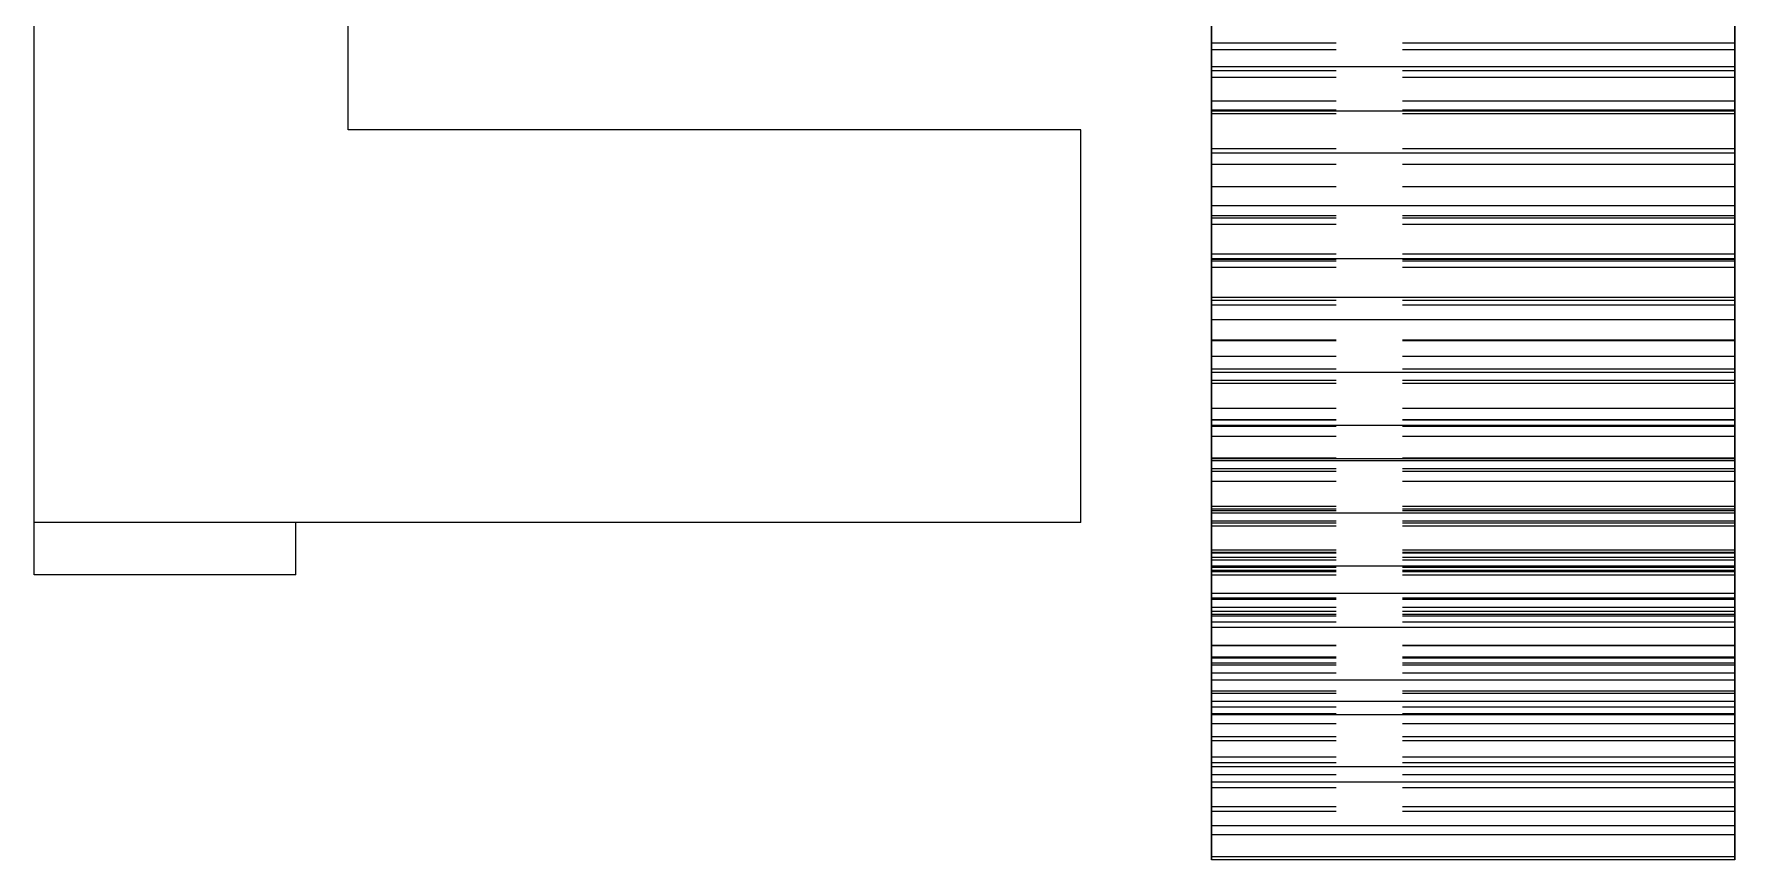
# Model space of a CAD drawing. Header units: millimetres. Extents: x -30 to 157, y -46 to 88.
# Drawn here: x 60.31 to 66.81, y -23.99 to -20.84 of the extents above; entities that cross this region are included whole.
import ezdxf

# ---------------------------------------------------------------- set-up
doc = ezdxf.new("R2010")
doc.units = ezdxf.units.MM
doc.linetypes.add('DASHED', pattern=[1.524, 1.27, -0.254])
doc.layers.add('HIDDEN', color=8, linetype='DASHED')
doc.layers.add('VISIBLE', color=7, linetype='CONTINUOUS')

msp = doc.modelspace()

# ---------------------------------------------------------------- linework, layer by layer
at = {"layer": 'HIDDEN'}
for points in [[(60.30936, -22.70207), (60.30936, -17.70207)], [(61.50936, -21.20207), (61.50936, -19.20207)], [(64.80936, -20.89648), (64.80936, -20.70207)], [(64.80936, -20.70207), (64.80936, -20.89648)], [(66.80936, -20.89648), (66.80936, -20.70207)], [(66.80936, -20.70207), (66.80936, -20.89648)], [(64.80936, -20.7377), (64.80936, -20.87124)], [(64.80936, -20.87124), (64.80936, -20.7377)], [(64.80936, -20.76019), (64.80936, -20.96178)], [(66.80936, -20.7377), (66.80936, -20.87124)], [(66.80936, -20.87124), (66.80936, -20.7377)], [(66.80936, -20.76019), (66.80936, -20.96178)], [(64.80936, -20.87124), (64.80936, -21.00221)], [(64.80936, -21.00221), (64.80936, -20.87124)], [(66.80936, -20.87124), (64.80936, -20.87124)], [(66.80936, -20.87124), (64.80936, -20.87124)], [(64.80936, -21.0932), (64.80936, -20.89648)], [(64.80936, -20.89648), (64.80936, -21.0932)], [(66.80936, -20.89648), (64.80936, -20.89648)], [(66.80936, -20.89648), (64.80936, -20.89648)], [(66.80936, -20.87124), (66.80936, -21.00221)], [(66.80936, -21.00221), (66.80936, -20.87124)], [(66.80936, -21.0932), (66.80936, -20.89648)], [(66.80936, -20.89648), (66.80936, -21.0932)], [(64.80936, -20.96178), (64.80936, -21.13069)], [(66.80936, -20.96178), (64.80936, -20.96178)], [(64.80936, -20.97704), (64.80936, -21.12746)], [(64.80936, -21.14092), (64.80936, -20.97704)], [(64.80936, -20.97704), (64.80936, -21.14092)], [(64.80936, -21.12746), (64.80936, -20.97704)], [(66.80936, -20.97704), (64.80936, -20.97704)], [(66.80936, -20.97704), (64.80936, -20.97704)], [(66.80936, -20.96178), (66.80936, -21.13069)], [(66.80936, -20.97704), (66.80936, -21.12746)], [(66.80936, -21.14092), (66.80936, -20.97704)], [(66.80936, -20.97704), (66.80936, -21.14092)], [(66.80936, -21.12746), (66.80936, -20.97704)], [(64.80936, -21.00221), (64.80936, -21.13069)], [(64.80936, -21.13069), (64.80936, -21.00221)], [(66.80936, -21.00221), (64.80936, -21.00221)], [(66.80936, -21.00221), (64.80936, -21.00221)], [(66.80936, -21.00221), (66.80936, -21.13069)], [(66.80936, -21.13069), (66.80936, -21.00221)], [(64.80936, -21.13069), (64.80936, -21.0932)], [(64.80936, -21.0932), (64.80936, -21.29206)], [(66.80936, -21.0932), (64.80936, -21.0932)], [(66.80936, -21.0932), (64.80936, -21.0932)], [(66.80936, -21.13069), (66.80936, -21.0932)], [(66.80936, -21.0932), (66.80936, -21.29206)], [(64.80936, -21.12746), (64.80936, -21.27534)], [(64.80936, -21.27534), (64.80936, -21.12746)], [(66.80936, -21.12746), (64.80936, -21.12746)], [(66.80936, -21.12746), (64.80936, -21.12746)], [(66.80936, -21.13069), (64.80936, -21.13069)], [(64.80936, -21.33471), (64.80936, -21.14092)], [(64.80936, -21.14092), (64.80936, -21.33471)], [(66.80936, -21.14092), (64.80936, -21.14092)], [(66.80936, -21.14092), (64.80936, -21.14092)], [(66.80936, -21.12746), (66.80936, -21.27534)], [(66.80936, -21.27534), (66.80936, -21.12746)], [(66.80936, -21.33471), (66.80936, -21.14092)], [(66.80936, -21.14092), (66.80936, -21.33471)], [(64.30936, -21.20207), (61.50936, -21.20207)], [(64.30936, -22.70207), (64.30936, -21.20207)], [(64.80936, -21.27534), (64.80936, -21.42082)], [(64.80936, -21.42082), (64.80936, -21.27534)], [(66.80936, -21.27534), (64.80936, -21.27534)], [(66.80936, -21.27534), (64.80936, -21.27534)], [(64.80936, -21.29206), (64.80936, -21.4929)], [(66.80936, -21.29206), (64.80936, -21.29206)], [(66.80936, -21.27534), (66.80936, -21.42082)], [(66.80936, -21.42082), (66.80936, -21.27534)], [(66.80936, -21.29206), (66.80936, -21.4929)], [(64.80936, -21.53064), (64.80936, -21.33471)], [(64.80936, -21.33471), (64.80936, -21.53064)], [(66.80936, -21.33471), (64.80936, -21.33471)], [(66.80936, -21.33471), (64.80936, -21.33471)], [(66.80936, -21.53064), (66.80936, -21.33471)], [(66.80936, -21.33471), (66.80936, -21.53064)], [(64.80936, -21.42082), (64.80936, -21.56398)], [(64.80936, -21.56398), (64.80936, -21.42082)], [(66.80936, -21.42082), (64.80936, -21.42082)], [(66.80936, -21.42082), (64.80936, -21.42082)], [(66.80936, -21.42082), (66.80936, -21.56398)], [(66.80936, -21.56398), (66.80936, -21.42082)], [(64.80936, -21.4929), (64.80936, -21.69563)], [(66.80936, -21.4929), (64.80936, -21.4929)], [(66.80936, -21.4929), (66.80936, -21.69563)], [(64.80936, -21.72854), (64.80936, -21.53064)], [(64.80936, -21.53064), (64.80936, -21.72854)], [(66.80936, -21.53064), (64.80936, -21.53064)], [(66.80936, -21.53064), (64.80936, -21.53064)], [(64.80936, -21.53955), (64.80936, -21.69792)], [(64.80936, -21.67724), (64.80936, -21.53955)], [(64.80936, -21.53955), (64.80936, -21.67724)], [(64.80936, -21.69792), (64.80936, -21.53955)], [(66.80936, -21.53955), (64.80936, -21.53955)], [(66.80936, -21.53955), (64.80936, -21.53955)], [(64.80936, -21.56398), (64.80936, -21.70489)], [(64.80936, -21.70489), (64.80936, -21.56398)], [(66.80936, -21.56398), (64.80936, -21.56398)], [(66.80936, -21.56398), (64.80936, -21.56398)], [(66.80936, -21.72854), (66.80936, -21.53064)], [(66.80936, -21.53064), (66.80936, -21.72854)], [(66.80936, -21.53955), (66.80936, -21.69792)], [(66.80936, -21.67724), (66.80936, -21.53955)], [(66.80936, -21.53955), (66.80936, -21.67724)], [(66.80936, -21.69792), (66.80936, -21.53955)], [(66.80936, -21.56398), (66.80936, -21.70489)], [(66.80936, -21.70489), (66.80936, -21.56398)], [(64.80936, -21.87206), (64.80936, -21.67724)], [(64.80936, -21.67724), (64.80936, -21.87206)], [(66.80936, -21.67724), (64.80936, -21.67724)], [(66.80936, -21.67724), (64.80936, -21.67724)], [(64.80936, -21.69563), (64.80936, -21.84357)], [(66.80936, -21.69563), (64.80936, -21.69563)], [(64.80936, -21.69792), (64.80936, -21.85413)], [(64.80936, -21.85413), (64.80936, -21.69792)], [(66.80936, -21.69792), (64.80936, -21.69792)], [(66.80936, -21.69792), (64.80936, -21.69792)], [(64.80936, -21.70489), (64.80936, -21.84357)], [(64.80936, -21.84357), (64.80936, -21.70489)], [(66.80936, -21.70489), (64.80936, -21.70489)], [(66.80936, -21.70489), (64.80936, -21.70489)], [(66.80936, -21.87206), (66.80936, -21.67724)], [(66.80936, -21.67724), (66.80936, -21.87206)], [(66.80936, -21.69563), (66.80936, -21.84357)], [(66.80936, -21.69792), (66.80936, -21.85413)], [(66.80936, -21.85413), (66.80936, -21.69792)], [(66.80936, -21.70489), (66.80936, -21.84357)], [(66.80936, -21.84357), (66.80936, -21.70489)], [(64.80936, -21.84357), (64.80936, -21.72854)], [(64.80936, -21.72854), (64.80936, -21.92824)], [(66.80936, -21.72854), (64.80936, -21.72854)], [(66.80936, -21.72854), (64.80936, -21.72854)], [(66.80936, -21.84357), (66.80936, -21.72854)], [(66.80936, -21.72854), (66.80936, -21.92824)], [(66.80936, -21.84357), (64.80936, -21.84357)], [(64.80936, -21.85413), (64.80936, -22.00827)], [(64.80936, -22.00827), (64.80936, -21.85413)], [(66.80936, -21.85413), (64.80936, -21.85413)], [(66.80936, -21.85413), (64.80936, -21.85413)], [(64.80936, -22.06864), (64.80936, -21.87206)], [(64.80936, -21.87206), (64.80936, -22.06864)], [(66.80936, -21.87206), (64.80936, -21.87206)], [(66.80936, -21.87206), (64.80936, -21.87206)], [(66.80936, -21.85413), (66.80936, -22.00827)], [(66.80936, -22.00827), (66.80936, -21.85413)], [(66.80936, -22.06864), (66.80936, -21.87206)], [(66.80936, -21.87206), (66.80936, -22.06864)], [(64.80936, -21.92824), (64.80936, -22.12962)], [(66.80936, -21.92824), (64.80936, -21.92824)], [(66.80936, -21.92824), (66.80936, -22.12962)], [(64.80936, -22.00585), (64.80936, -22.17147)], [(64.80936, -22.11675), (64.80936, -22.00585)], [(64.80936, -22.00585), (64.80936, -22.11675)], [(64.80936, -22.17147), (64.80936, -22.00585)], [(66.80936, -22.00585), (64.80936, -22.00585)], [(66.80936, -22.00585), (64.80936, -22.00585)], [(64.80936, -22.00827), (64.80936, -22.16042)], [(64.80936, -22.16042), (64.80936, -22.00827)], [(66.80936, -22.00827), (64.80936, -22.00827)], [(66.80936, -22.00827), (64.80936, -22.00827)], [(66.80936, -22.00585), (66.80936, -22.17147)], [(66.80936, -22.11675), (66.80936, -22.00585)], [(66.80936, -22.00585), (66.80936, -22.11675)], [(66.80936, -22.17147), (66.80936, -22.00585)], [(66.80936, -22.00827), (66.80936, -22.16042)], [(66.80936, -22.16042), (66.80936, -22.00827)], [(64.80936, -22.26683), (64.80936, -22.06864)], [(64.80936, -22.06864), (64.80936, -22.26683)], [(66.80936, -22.06864), (64.80936, -22.06864)], [(66.80936, -22.06864), (64.80936, -22.06864)], [(66.80936, -22.26683), (66.80936, -22.06864)], [(66.80936, -22.06864), (66.80936, -22.26683)], [(64.80936, -22.31172), (64.80936, -22.11675)], [(64.80936, -22.11675), (64.80936, -22.31172)], [(66.80936, -22.11675), (64.80936, -22.11675)], [(66.80936, -22.11675), (64.80936, -22.11675)], [(64.80936, -22.12962), (64.80936, -22.33257)], [(66.80936, -22.12962), (64.80936, -22.12962)], [(64.80936, -22.16042), (64.80936, -22.31062)], [(64.80936, -22.31062), (64.80936, -22.16042)], [(66.80936, -22.16042), (64.80936, -22.16042)], [(66.80936, -22.16042), (64.80936, -22.16042)], [(66.80936, -22.31172), (66.80936, -22.11675)], [(66.80936, -22.11675), (66.80936, -22.31172)], [(66.80936, -22.12962), (66.80936, -22.33257)], [(66.80936, -22.16042), (66.80936, -22.31062)], [(66.80936, -22.31062), (66.80936, -22.16042)], [(64.80936, -22.17147), (64.80936, -22.3353)], [(64.80936, -22.3353), (64.80936, -22.17147)], [(66.80936, -22.17147), (64.80936, -22.17147)], [(66.80936, -22.17147), (64.80936, -22.17147)], [(66.80936, -22.17147), (66.80936, -22.3353)], [(66.80936, -22.3353), (66.80936, -22.17147)], [(64.80936, -22.45889), (64.80936, -22.26683)], [(64.80936, -22.26683), (64.80936, -22.46649)], [(66.80936, -22.26683), (64.80936, -22.26683)], [(66.80936, -22.26683), (64.80936, -22.26683)], [(66.80936, -22.45889), (66.80936, -22.26683)], [(66.80936, -22.26683), (66.80936, -22.46649)], [(64.80936, -22.31062), (64.80936, -22.45889)], [(64.80936, -22.45889), (64.80936, -22.31062)], [(66.80936, -22.31062), (64.80936, -22.31062)], [(66.80936, -22.31062), (64.80936, -22.31062)], [(64.80936, -22.50808), (64.80936, -22.31172)], [(64.80936, -22.31172), (64.80936, -22.50808)], [(66.80936, -22.31172), (64.80936, -22.31172)], [(66.80936, -22.31172), (64.80936, -22.31172)], [(64.80936, -22.33257), (64.80936, -22.45889)], [(66.80936, -22.33257), (64.80936, -22.33257)], [(64.80936, -22.3353), (64.80936, -22.49743)], [(64.80936, -22.49743), (64.80936, -22.3353)], [(66.80936, -22.3353), (64.80936, -22.3353)], [(66.80936, -22.3353), (64.80936, -22.3353)], [(66.80936, -22.31062), (66.80936, -22.45889)], [(66.80936, -22.45889), (66.80936, -22.31062)], [(66.80936, -22.50808), (66.80936, -22.31172)], [(66.80936, -22.31172), (66.80936, -22.50808)], [(66.80936, -22.33257), (66.80936, -22.45889)], [(66.80936, -22.3353), (66.80936, -22.49743)], [(66.80936, -22.49743), (66.80936, -22.3353)], [(64.80936, -22.37387), (64.80936, -22.546)], [(64.80936, -22.45749), (64.80936, -22.37387)], [(64.80936, -22.37387), (64.80936, -22.45749)], [(64.80936, -22.546), (64.80936, -22.37387)], [(66.80936, -22.37387), (64.80936, -22.37387)], [(66.80936, -22.37387), (64.80936, -22.37387)], [(66.80936, -22.37387), (66.80936, -22.546)], [(66.80936, -22.45749), (66.80936, -22.37387)], [(66.80936, -22.37387), (66.80936, -22.45749)], [(66.80936, -22.546), (66.80936, -22.37387)], [(64.80936, -22.65174), (64.80936, -22.45749)], [(64.80936, -22.45749), (64.80936, -22.65174)], [(66.80936, -22.45749), (64.80936, -22.45749)], [(66.80936, -22.45749), (64.80936, -22.45749)], [(66.80936, -22.45889), (64.80936, -22.45889)], [(64.80936, -22.46649), (64.80936, -22.66751)], [(66.80936, -22.46649), (64.80936, -22.46649)], [(66.80936, -22.65174), (66.80936, -22.45749)], [(66.80936, -22.45749), (66.80936, -22.65174)], [(66.80936, -22.46649), (66.80936, -22.66751)], [(64.80936, -22.49743), (64.80936, -22.65789)], [(64.80936, -22.65789), (64.80936, -22.49743)], [(66.80936, -22.49743), (64.80936, -22.49743)], [(66.80936, -22.49743), (64.80936, -22.49743)], [(64.80936, -22.70567), (64.80936, -22.50808)], [(64.80936, -22.50808), (64.80936, -22.70567)], [(66.80936, -22.50808), (64.80936, -22.50808)], [(66.80936, -22.50808), (64.80936, -22.50808)], [(64.80936, -22.546), (64.80936, -22.71673)], [(64.80936, -22.71673), (64.80936, -22.546)], [(66.80936, -22.546), (64.80936, -22.546)], [(66.80936, -22.546), (64.80936, -22.546)], [(66.80936, -22.49743), (66.80936, -22.65789)], [(66.80936, -22.65789), (66.80936, -22.49743)], [(66.80936, -22.70567), (66.80936, -22.50808)], [(66.80936, -22.50808), (66.80936, -22.70567)], [(66.80936, -22.546), (66.80936, -22.71673)], [(66.80936, -22.71673), (66.80936, -22.546)], [(64.80936, -22.64197), (64.80936, -22.81983)], [(64.80936, -22.69792), (64.80936, -22.64197)], [(64.80936, -22.64197), (64.80936, -22.69792)], [(64.80936, -22.81983), (64.80936, -22.64197)], [(66.80936, -22.64197), (64.80936, -22.64197)], [(66.80936, -22.64197), (64.80936, -22.64197)], [(64.80936, -22.84699), (64.80936, -22.65174)], [(64.80936, -22.65174), (64.80936, -22.84699)], [(66.80936, -22.65174), (64.80936, -22.65174)], [(66.80936, -22.65174), (64.80936, -22.65174)], [(64.80936, -22.65789), (64.80936, -22.81671)], [(64.80936, -22.81671), (64.80936, -22.65789)], [(66.80936, -22.65789), (64.80936, -22.65789)], [(66.80936, -22.65789), (64.80936, -22.65789)], [(64.80936, -22.66751), (64.80936, -22.86978)], [(66.80936, -22.66751), (64.80936, -22.66751)], [(66.80936, -22.64197), (66.80936, -22.81983)], [(66.80936, -22.69792), (66.80936, -22.64197)], [(66.80936, -22.64197), (66.80936, -22.69792)], [(66.80936, -22.81983), (66.80936, -22.64197)], [(66.80936, -22.84699), (66.80936, -22.65174)], [(66.80936, -22.65174), (66.80936, -22.84699)], [(66.80936, -22.65789), (66.80936, -22.81671)], [(66.80936, -22.81671), (66.80936, -22.65789)], [(66.80936, -22.66751), (66.80936, -22.86978)], [(64.30936, -22.70207), (60.30936, -22.70207)], [(60.30936, -22.90207), (60.30936, -22.70207)], [(60.30936, -22.90207), (60.30936, -22.70207)], [(60.30936, -22.90207), (60.30936, -22.70207)], [(60.30936, -22.90207), (60.30936, -22.70207)], [(60.30936, -22.90207), (60.30936, -22.70207)], [(61.30936, -22.70207), (60.30936, -22.70207)], [(61.30936, -22.70207), (60.30936, -22.70207)], [(61.30936, -22.70207), (60.30936, -22.70207)], [(61.30936, -22.70207), (60.30936, -22.70207)], [(61.30936, -22.70207), (60.30936, -22.70207)], [(61.30936, -22.70207), (60.30936, -22.70207)], [(61.30936, -22.90207), (61.30936, -22.70207)], [(61.30936, -22.90207), (61.30936, -22.70207)], [(61.30936, -22.90207), (61.30936, -22.70207)], [(61.30936, -22.90207), (61.30936, -22.70207)], [(61.30936, -22.90207), (61.30936, -22.70207)], [(64.80936, -22.89059), (64.80936, -22.69792)], [(64.80936, -22.69792), (64.80936, -22.89059)], [(66.80936, -22.69792), (64.80936, -22.69792)], [(66.80936, -22.69792), (64.80936, -22.69792)], [(64.80936, -22.9044), (64.80936, -22.70567)], [(64.80936, -22.70567), (64.80936, -22.9044)], [(66.80936, -22.70567), (64.80936, -22.70567)], [(66.80936, -22.70567), (64.80936, -22.70567)], [(64.80936, -22.71673), (64.80936, -22.8861)], [(64.80936, -22.8861), (64.80936, -22.71673)], [(66.80936, -22.71673), (64.80936, -22.71673)], [(66.80936, -22.71673), (64.80936, -22.71673)], [(66.80936, -22.89059), (66.80936, -22.69792)], [(66.80936, -22.69792), (66.80936, -22.89059)], [(66.80936, -22.9044), (66.80936, -22.70567)], [(66.80936, -22.70567), (66.80936, -22.9044)], [(66.80936, -22.71673), (66.80936, -22.8861)], [(66.80936, -22.8861), (66.80936, -22.71673)], [(64.80936, -22.80894), (64.80936, -22.99175)], [(64.80936, -22.83698), (64.80936, -22.80894)], [(64.80936, -22.80894), (64.80936, -22.83698)], [(64.80936, -22.99175), (64.80936, -22.80894)], [(66.80936, -22.80894), (64.80936, -22.80894)], [(66.80936, -22.80894), (64.80936, -22.80894)], [(66.80936, -22.80894), (66.80936, -22.99175)], [(66.80936, -22.83698), (66.80936, -22.80894)], [(66.80936, -22.80894), (66.80936, -22.83698)], [(66.80936, -22.99175), (66.80936, -22.80894)], [(64.80936, -22.81671), (64.80936, -22.97391)], [(64.80936, -22.97391), (64.80936, -22.81671)], [(66.80936, -22.81671), (64.80936, -22.81671)], [(66.80936, -22.81671), (64.80936, -22.81671)], [(64.80936, -22.81983), (64.80936, -22.99669)], [(64.80936, -22.99669), (64.80936, -22.81983)], [(66.80936, -22.81983), (64.80936, -22.81983)], [(66.80936, -22.81983), (64.80936, -22.81983)], [(64.80936, -23.0272), (64.80936, -22.83698)], [(64.80936, -22.83698), (64.80936, -23.0272)], [(66.80936, -22.83698), (64.80936, -22.83698)], [(66.80936, -22.83698), (64.80936, -22.83698)], [(64.80936, -23.04311), (64.80936, -22.84699)], [(64.80936, -22.84699), (64.80936, -23.04311)], [(66.80936, -22.84699), (64.80936, -22.84699)], [(66.80936, -22.84699), (64.80936, -22.84699)], [(64.80936, -22.86978), (64.80936, -22.97391)], [(66.80936, -22.86978), (64.80936, -22.86978)], [(64.80936, -22.87404), (64.80936, -23.06097)], [(64.80936, -23.06097), (64.80936, -22.87404)], [(66.80936, -22.87404), (64.80936, -22.87404)], [(66.80936, -22.87404), (64.80936, -22.87404)], [(66.80936, -22.81671), (66.80936, -22.97391)], [(66.80936, -22.97391), (66.80936, -22.81671)], [(66.80936, -22.81983), (66.80936, -22.99669)], [(66.80936, -22.99669), (66.80936, -22.81983)], [(66.80936, -23.0272), (66.80936, -22.83698)], [(66.80936, -22.83698), (66.80936, -23.0272)], [(66.80936, -23.04311), (66.80936, -22.84699)], [(66.80936, -22.84699), (66.80936, -23.04311)], [(66.80936, -22.86978), (66.80936, -22.97391)], [(66.80936, -22.87404), (66.80936, -23.06097)], [(66.80936, -23.06097), (66.80936, -22.87404)], [(61.30936, -22.90207), (60.30936, -22.90207)], [(61.30936, -22.90207), (60.30936, -22.90207)], [(61.30936, -22.90207), (60.30936, -22.90207)], [(61.30936, -22.90207), (60.30936, -22.90207)], [(61.30936, -22.90207), (60.30936, -22.90207)], [(64.80936, -22.8861), (64.80936, -23.05415)], [(64.80936, -23.05415), (64.80936, -22.8861)], [(66.80936, -22.8861), (64.80936, -22.8861)], [(66.80936, -22.8861), (64.80936, -22.8861)], [(64.80936, -23.08385), (64.80936, -22.89059)], [(64.80936, -22.89059), (64.80936, -23.08385)], [(66.80936, -22.89059), (64.80936, -22.89059)], [(66.80936, -22.89059), (64.80936, -22.89059)], [(64.80936, -22.97391), (64.80936, -22.9044)], [(64.80936, -22.9044), (64.80936, -23.10415)], [(66.80936, -22.9044), (64.80936, -22.9044)], [(66.80936, -22.9044), (64.80936, -22.9044)], [(66.80936, -22.8861), (66.80936, -23.05415)], [(66.80936, -23.05415), (66.80936, -22.8861)], [(66.80936, -23.08385), (66.80936, -22.89059)], [(66.80936, -22.89059), (66.80936, -23.08385)], [(66.80936, -22.97391), (66.80936, -22.9044)], [(66.80936, -22.9044), (66.80936, -23.10415)], [(66.80936, -22.97391), (64.80936, -22.97391)], [(64.80936, -22.99175), (64.80936, -23.17395)], [(64.80936, -23.17395), (64.80936, -22.99175)], [(66.80936, -22.99175), (64.80936, -22.99175)], [(66.80936, -22.99175), (64.80936, -22.99175)], [(64.80936, -22.99669), (64.80936, -23.17256)], [(64.80936, -23.17256), (64.80936, -22.99669)], [(66.80936, -22.99669), (64.80936, -22.99669)], [(66.80936, -22.99669), (64.80936, -22.99669)], [(66.80936, -22.99175), (66.80936, -23.17395)], [(66.80936, -23.17395), (66.80936, -22.99175)], [(66.80936, -22.99669), (66.80936, -23.17256)], [(66.80936, -23.17256), (66.80936, -22.99669)], [(64.80936, -23.21763), (64.80936, -23.0272)], [(64.80936, -23.0272), (64.80936, -23.21763)], [(66.80936, -23.0272), (64.80936, -23.0272)], [(66.80936, -23.0272), (64.80936, -23.0272)], [(64.80936, -23.24001), (64.80936, -23.04311)], [(64.80936, -23.04311), (64.80936, -23.24001)], [(66.80936, -23.04311), (64.80936, -23.04311)], [(66.80936, -23.04311), (64.80936, -23.04311)], [(64.80936, -23.05415), (64.80936, -23.22089)], [(64.80936, -23.22089), (64.80936, -23.05415)], [(66.80936, -23.05415), (64.80936, -23.05415)], [(66.80936, -23.05415), (64.80936, -23.05415)], [(64.80936, -23.06097), (64.80936, -23.2477)], [(64.80936, -23.2477), (64.80936, -23.06097)], [(66.80936, -23.06097), (64.80936, -23.06097)], [(66.80936, -23.06097), (64.80936, -23.06097)], [(66.80936, -23.21763), (66.80936, -23.0272)], [(66.80936, -23.0272), (66.80936, -23.21763)], [(66.80936, -23.24001), (66.80936, -23.04311)], [(66.80936, -23.04311), (66.80936, -23.24001)], [(66.80936, -23.05415), (66.80936, -23.22089)], [(66.80936, -23.22089), (66.80936, -23.05415)], [(66.80936, -23.06097), (66.80936, -23.2477)], [(66.80936, -23.2477), (66.80936, -23.06097)], [(64.80936, -23.27762), (64.80936, -23.08385)], [(64.80936, -23.08385), (64.80936, -23.27762)], [(66.80936, -23.08385), (64.80936, -23.08385)], [(66.80936, -23.08385), (64.80936, -23.08385)], [(64.80936, -23.10415), (64.80936, -23.30484)], [(66.80936, -23.10415), (64.80936, -23.10415)], [(66.80936, -23.27762), (66.80936, -23.08385)], [(66.80936, -23.08385), (66.80936, -23.27762)], [(66.80936, -23.10415), (66.80936, -23.30484)], [(64.80936, -23.17256), (64.80936, -23.34746)], [(64.80936, -23.34746), (64.80936, -23.17256)], [(66.80936, -23.17256), (64.80936, -23.17256)], [(66.80936, -23.17256), (64.80936, -23.17256)], [(64.80936, -23.17395), (64.80936, -23.35553)], [(64.80936, -23.35553), (64.80936, -23.17395)], [(66.80936, -23.17395), (64.80936, -23.17395)], [(66.80936, -23.17395), (64.80936, -23.17395)], [(66.80936, -23.17256), (66.80936, -23.34746)], [(66.80936, -23.34746), (66.80936, -23.17256)], [(66.80936, -23.17395), (66.80936, -23.35553)], [(66.80936, -23.35553), (66.80936, -23.17395)], [(64.80936, -23.40818), (64.80936, -23.21763)], [(64.80936, -23.21763), (64.80936, -23.40818)], [(66.80936, -23.21763), (64.80936, -23.21763)], [(66.80936, -23.21763), (64.80936, -23.21763)], [(64.80936, -23.22089), (64.80936, -23.38632)], [(64.80936, -23.38632), (64.80936, -23.22089)], [(66.80936, -23.22089), (64.80936, -23.22089)], [(66.80936, -23.22089), (64.80936, -23.22089)], [(64.80936, -23.38632), (64.80936, -23.24001)], [(64.80936, -23.24001), (64.80936, -23.4376)], [(66.80936, -23.24001), (64.80936, -23.24001)], [(66.80936, -23.24001), (64.80936, -23.24001)], [(64.80936, -23.2477), (64.80936, -23.43419)], [(64.80936, -23.43419), (64.80936, -23.2477)], [(66.80936, -23.2477), (64.80936, -23.2477)], [(66.80936, -23.2477), (64.80936, -23.2477)], [(66.80936, -23.40818), (66.80936, -23.21763)], [(66.80936, -23.21763), (66.80936, -23.40818)], [(66.80936, -23.22089), (66.80936, -23.38632)], [(66.80936, -23.38632), (66.80936, -23.22089)], [(66.80936, -23.38632), (66.80936, -23.24001)], [(66.80936, -23.24001), (66.80936, -23.4376)], [(66.80936, -23.2477), (66.80936, -23.43419)], [(66.80936, -23.43419), (66.80936, -23.2477)], [(64.80936, -23.47182), (64.80936, -23.27762)], [(64.80936, -23.27762), (64.80936, -23.47182)], [(66.80936, -23.27762), (64.80936, -23.27762)], [(66.80936, -23.27762), (64.80936, -23.27762)], [(64.80936, -23.30484), (64.80936, -23.38632)], [(66.80936, -23.30484), (64.80936, -23.30484)], [(66.80936, -23.47182), (66.80936, -23.27762)], [(66.80936, -23.27762), (66.80936, -23.47182)], [(66.80936, -23.30484), (66.80936, -23.38632)], [(64.80936, -23.34746), (64.80936, -23.52137)], [(64.80936, -23.52137), (64.80936, -23.34746)], [(66.80936, -23.34746), (64.80936, -23.34746)], [(66.80936, -23.34746), (64.80936, -23.34746)], [(64.80936, -23.35553), (64.80936, -23.53649)], [(64.80936, -23.53649), (64.80936, -23.35553)], [(66.80936, -23.35553), (64.80936, -23.35553)], [(66.80936, -23.35553), (64.80936, -23.35553)], [(66.80936, -23.38632), (64.80936, -23.38632)], [(66.80936, -23.34746), (66.80936, -23.52137)], [(66.80936, -23.52137), (66.80936, -23.34746)], [(66.80936, -23.35553), (66.80936, -23.53649)], [(66.80936, -23.53649), (66.80936, -23.35553)], [(64.80936, -23.59881), (64.80936, -23.40818)], [(64.80936, -23.40818), (64.80936, -23.59881)], [(66.80936, -23.40818), (64.80936, -23.40818)], [(66.80936, -23.40818), (64.80936, -23.40818)], [(64.80936, -23.43419), (64.80936, -23.62039)], [(64.80936, -23.62039), (64.80936, -23.43419)], [(66.80936, -23.43419), (64.80936, -23.43419)], [(66.80936, -23.43419), (64.80936, -23.43419)], [(64.80936, -23.4376), (64.80936, -23.63582)], [(66.80936, -23.4376), (64.80936, -23.4376)], [(66.80936, -23.59881), (66.80936, -23.40818)], [(66.80936, -23.40818), (66.80936, -23.59881)], [(66.80936, -23.43419), (66.80936, -23.62039)], [(66.80936, -23.62039), (66.80936, -23.43419)], [(66.80936, -23.4376), (66.80936, -23.63582)], [(64.80936, -23.66638), (64.80936, -23.47182)], [(64.80936, -23.47182), (64.80936, -23.66638)], [(66.80936, -23.47182), (64.80936, -23.47182)], [(66.80936, -23.47182), (64.80936, -23.47182)], [(64.80936, -23.52137), (64.80936, -23.69428)], [(64.80936, -23.69428), (64.80936, -23.52137)], [(66.80936, -23.52137), (64.80936, -23.52137)], [(66.80936, -23.52137), (64.80936, -23.52137)], [(66.80936, -23.66638), (66.80936, -23.47182)], [(66.80936, -23.47182), (66.80936, -23.66638)], [(66.80936, -23.52137), (66.80936, -23.69428)], [(66.80936, -23.69428), (66.80936, -23.52137)], [(64.80936, -23.53649), (64.80936, -23.71679)], [(64.80936, -23.71679), (64.80936, -23.53649)], [(66.80936, -23.53649), (64.80936, -23.53649)], [(66.80936, -23.53649), (64.80936, -23.53649)], [(66.80936, -23.53649), (66.80936, -23.71679)], [(66.80936, -23.71679), (66.80936, -23.53649)], [(64.80936, -23.78946), (64.80936, -23.59881)], [(64.80936, -23.59881), (64.80936, -23.78946)], [(66.80936, -23.59881), (64.80936, -23.59881)], [(66.80936, -23.59881), (64.80936, -23.59881)], [(64.80936, -23.62039), (64.80936, -23.80629)], [(64.80936, -23.80629), (64.80936, -23.62039)], [(66.80936, -23.62039), (64.80936, -23.62039)], [(66.80936, -23.62039), (64.80936, -23.62039)], [(64.80936, -23.63582), (64.80936, -23.69428)], [(66.80936, -23.63582), (64.80936, -23.63582)], [(66.80936, -23.78946), (66.80936, -23.59881)], [(66.80936, -23.59881), (66.80936, -23.78946)], [(66.80936, -23.62039), (66.80936, -23.80629)], [(66.80936, -23.80629), (66.80936, -23.62039)], [(66.80936, -23.63582), (66.80936, -23.69428)], [(64.80936, -23.69428), (64.80936, -23.66638)], [(64.80936, -23.66638), (64.80936, -23.86124)], [(66.80936, -23.66638), (64.80936, -23.66638)], [(66.80936, -23.66638), (64.80936, -23.66638)], [(66.80936, -23.69428), (64.80936, -23.69428)], [(64.80936, -23.71679), (64.80936, -23.89642)], [(64.80936, -23.89642), (64.80936, -23.71679)], [(66.80936, -23.71679), (64.80936, -23.71679)], [(66.80936, -23.71679), (64.80936, -23.71679)], [(66.80936, -23.69428), (66.80936, -23.66638)], [(66.80936, -23.66638), (66.80936, -23.86124)], [(66.80936, -23.71679), (66.80936, -23.89642)], [(66.80936, -23.89642), (66.80936, -23.71679)], [(64.80936, -23.89642), (64.80936, -23.78946)], [(64.80936, -23.78946), (64.80936, -23.98008)], [(66.80936, -23.78946), (64.80936, -23.78946)], [(66.80936, -23.78946), (64.80936, -23.78946)], [(66.80936, -23.89642), (66.80936, -23.78946)], [(66.80936, -23.78946), (66.80936, -23.98008)], [(64.80936, -23.80629), (64.80936, -23.99183)], [(64.80936, -23.99183), (64.80936, -23.80629)], [(66.80936, -23.80629), (64.80936, -23.80629)], [(66.80936, -23.80629), (64.80936, -23.80629)], [(66.80936, -23.80629), (66.80936, -23.99183)], [(66.80936, -23.99183), (66.80936, -23.80629)], [(64.80936, -23.86124), (64.80936, -23.89642)], [(66.80936, -23.86124), (64.80936, -23.86124)], [(66.80936, -23.89642), (64.80936, -23.89642)], [(66.80936, -23.86124), (66.80936, -23.89642)], [(64.80936, -23.98008), (64.80936, -23.99183)], [(66.80936, -23.98008), (64.80936, -23.98008)], [(66.80936, -23.98008), (66.80936, -23.99183)], [(66.80936, -23.99183), (64.80936, -23.99183)]]:
    msp.add_lwpolyline(points, dxfattribs=at)
at = {"layer": 'VISIBLE'}
for points in [[(60.30936, -22.70207), (60.30936, -17.70207)], [(61.50936, -21.20207), (61.50936, -19.20207)], [(64.80936, -20.96178), (64.80936, -20.76019)], [(66.80936, -20.96178), (66.80936, -20.76019)], [(64.80936, -21.13069), (64.80936, -20.96178)], [(66.80936, -20.96178), (64.80936, -20.96178)], [(66.80936, -21.13069), (66.80936, -20.96178)], [(64.80936, -21.29206), (64.80936, -21.13069)], [(66.80936, -21.13069), (64.80936, -21.13069)], [(66.80936, -21.29206), (66.80936, -21.13069)], [(64.30936, -21.20207), (61.50936, -21.20207)], [(64.30936, -22.70207), (64.30936, -21.20207)], [(64.80936, -21.4929), (64.80936, -21.29206)], [(66.80936, -21.29206), (64.80936, -21.29206)], [(66.80936, -21.4929), (66.80936, -21.29206)], [(64.80936, -21.69563), (64.80936, -21.4929)], [(66.80936, -21.4929), (64.80936, -21.4929)], [(66.80936, -21.69563), (66.80936, -21.4929)], [(64.80936, -21.84357), (64.80936, -21.69563)], [(66.80936, -21.69563), (64.80936, -21.69563)], [(66.80936, -21.84357), (66.80936, -21.69563)], [(64.80936, -21.92824), (64.80936, -21.84357)], [(66.80936, -21.84357), (64.80936, -21.84357)], [(66.80936, -21.92824), (66.80936, -21.84357)], [(64.80936, -22.12962), (64.80936, -21.92824)], [(66.80936, -21.92824), (64.80936, -21.92824)], [(66.80936, -22.12962), (66.80936, -21.92824)], [(64.80936, -22.33257), (64.80936, -22.12962)], [(66.80936, -22.12962), (64.80936, -22.12962)], [(66.80936, -22.33257), (66.80936, -22.12962)], [(64.80936, -22.45889), (64.80936, -22.33257)], [(66.80936, -22.33257), (64.80936, -22.33257)], [(66.80936, -22.45889), (66.80936, -22.33257)], [(64.80936, -22.46649), (64.80936, -22.45889)], [(66.80936, -22.45889), (64.80936, -22.45889)], [(64.80936, -22.66751), (64.80936, -22.46649)], [(66.80936, -22.46649), (64.80936, -22.46649)], [(66.80936, -22.46649), (66.80936, -22.45889)], [(66.80936, -22.66751), (66.80936, -22.46649)], [(64.80936, -22.86978), (64.80936, -22.66751)], [(66.80936, -22.66751), (64.80936, -22.66751)], [(66.80936, -22.86978), (66.80936, -22.66751)], [(60.30936, -22.90207), (60.30936, -22.70207)], [(64.30936, -22.70207), (60.30936, -22.70207)], [(61.30936, -22.90207), (61.30936, -22.70207)], [(64.80936, -22.97391), (64.80936, -22.86978)], [(66.80936, -22.86978), (64.80936, -22.86978)], [(66.80936, -22.97391), (66.80936, -22.86978)], [(61.30936, -22.90207), (60.30936, -22.90207)], [(64.80936, -23.10415), (64.80936, -22.97391)], [(66.80936, -22.97391), (64.80936, -22.97391)], [(66.80936, -23.10415), (66.80936, -22.97391)], [(64.80936, -23.30484), (64.80936, -23.10415)], [(66.80936, -23.10415), (64.80936, -23.10415)], [(66.80936, -23.30484), (66.80936, -23.10415)], [(64.80936, -23.38632), (64.80936, -23.30484)], [(66.80936, -23.30484), (64.80936, -23.30484)], [(66.80936, -23.38632), (66.80936, -23.30484)], [(64.80936, -23.4376), (64.80936, -23.38632)], [(66.80936, -23.38632), (64.80936, -23.38632)], [(66.80936, -23.4376), (66.80936, -23.38632)], [(64.80936, -23.63582), (64.80936, -23.4376)], [(66.80936, -23.4376), (64.80936, -23.4376)], [(66.80936, -23.63582), (66.80936, -23.4376)], [(64.80936, -23.69428), (64.80936, -23.63582)], [(66.80936, -23.63582), (64.80936, -23.63582)], [(66.80936, -23.69428), (66.80936, -23.63582)], [(64.80936, -23.86124), (64.80936, -23.69428)], [(66.80936, -23.69428), (64.80936, -23.69428)], [(66.80936, -23.86124), (66.80936, -23.69428)], [(64.80936, -23.89642), (64.80936, -23.86124)], [(66.80936, -23.86124), (64.80936, -23.86124)], [(64.80936, -23.98008), (64.80936, -23.89642)], [(66.80936, -23.89642), (64.80936, -23.89642)], [(66.80936, -23.89642), (66.80936, -23.86124)], [(66.80936, -23.98008), (66.80936, -23.89642)], [(64.80936, -23.99183), (64.80936, -23.98008)], [(66.80936, -23.98008), (64.80936, -23.98008)], [(66.80936, -23.99183), (66.80936, -23.98008)], [(66.80936, -23.99183), (64.80936, -23.99183)]]:
    msp.add_lwpolyline(points, dxfattribs=at)

doc.saveas('drawing.dxf')
